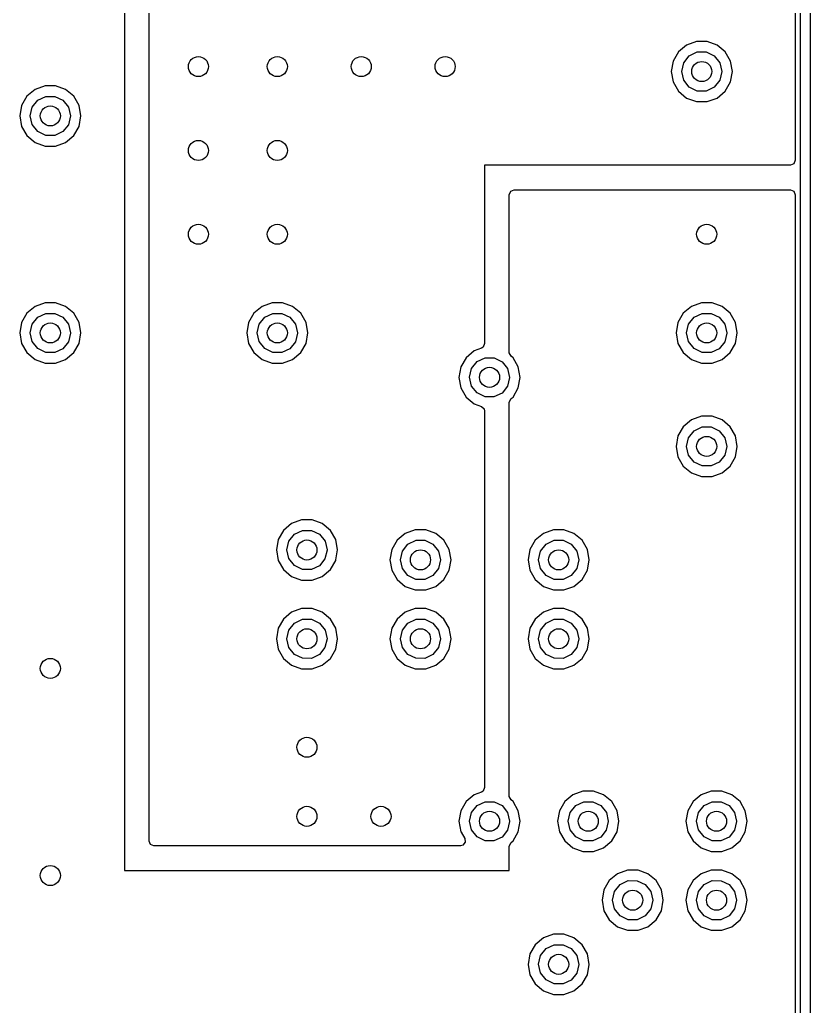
# Model space of a CAD drawing. Extents: x 2.01 to 4.77, y -4.11 to -1.35.
# Drawn here: x 4.4583 to 4.7736, y -2.9439 to -2.5502 of the extents above; entities that cross this region are included whole.
import ezdxf

# ---------------------------------------------------------------- set-up
doc = ezdxf.new("R2010")
doc.units = 0
doc.header["$MEASUREMENT"] = 0
doc.layers.add('BLACK', color=7, linetype='CONTINUOUS')

msp = doc.modelspace()

# ---------------------------------------------------------------- linework, layer by layer
at = {"layer": 'BLACK', "linetype": 'CONTINUOUS'}
for p, q in [((4.76965, -3.95082), (4.76965, -1.51381)), ((4.77359, -1.51381), (4.77359, -3.95082)), ((4.76762, -2.27558), (4.76762, -2.60631)), ((4.5, -2.32375), (4.5, -2.88976)), ((4.50984, -2.87796), (4.50984, -2.50158)), ((4.7282, -2.55885), (4.72421, -2.5603)), ((4.73243, -2.55885), (4.7282, -2.55885)), ((4.73642, -2.5603), (4.73243, -2.55885)), ((4.72421, -2.5603), (4.72097, -2.56302)), ((4.73966, -2.56302), (4.73642, -2.5603)), ((4.71885, -2.56669), (4.71811, -2.57087)), ((4.72097, -2.56302), (4.71885, -2.56669)), ((4.72311, -2.56738), (4.72533, -2.56461)), ((4.72533, -2.56461), (4.72854, -2.56306)), ((4.72854, -2.56306), (4.7321, -2.56307)), ((4.7321, -2.56307), (4.73531, -2.56461)), ((4.73531, -2.56461), (4.73752, -2.5674)), ((4.74178, -2.56669), (4.73966, -2.56302)), ((4.74252, -2.57087), (4.74178, -2.56669)), ((4.72231, -2.57085), (4.72311, -2.56738)), ((4.7231, -2.57432), (4.72231, -2.57085)), ((4.73752, -2.5674), (4.73831, -2.57087)), ((4.71811, -2.57087), (4.71885, -2.57504)), ((4.72531, -2.57711), (4.7231, -2.57432)), ((4.73751, -2.57436), (4.73528, -2.57714)), ((4.73831, -2.57089), (4.73751, -2.57436)), ((4.73831, -2.57087), (4.73831, -2.57089)), ((4.74178, -2.57504), (4.74252, -2.57087)), ((4.46437, -2.57801), (4.46112, -2.58074)), ((4.46835, -2.57656), (4.46437, -2.57801)), ((4.47259, -2.57656), (4.46835, -2.57656)), ((4.47658, -2.57801), (4.47259, -2.57656)), ((4.47982, -2.58074), (4.47658, -2.57801)), ((4.71885, -2.57504), (4.72097, -2.57871)), ((4.72097, -2.57871), (4.72421, -2.58144)), ((4.72852, -2.57866), (4.72531, -2.57711)), ((4.73207, -2.57867), (4.72852, -2.57866)), ((4.73528, -2.57714), (4.73207, -2.57867)), ((4.73642, -2.58144), (4.73966, -2.57871)), ((4.73966, -2.57871), (4.74178, -2.57504)), ((4.46112, -2.58074), (4.459, -2.58441)), ((4.46327, -2.5851), (4.46549, -2.58232)), ((4.46549, -2.58232), (4.4687, -2.58078)), ((4.4687, -2.58078), (4.47226, -2.58078)), ((4.47226, -2.58078), (4.47546, -2.58233)), ((4.47546, -2.58233), (4.47768, -2.58511)), ((4.48194, -2.58441), (4.47982, -2.58074)), ((4.72421, -2.58144), (4.7282, -2.58289)), ((4.73243, -2.58289), (4.73642, -2.58144)), ((4.459, -2.58441), (4.45827, -2.58858)), ((4.46247, -2.58857), (4.46327, -2.5851)), ((4.47768, -2.58511), (4.47847, -2.58858)), ((4.48268, -2.58858), (4.48194, -2.58441)), ((4.7282, -2.58289), (4.73243, -2.58289)), ((4.45827, -2.58858), (4.459, -2.59276)), ((4.46326, -2.59204), (4.46247, -2.58857)), ((4.47847, -2.58861), (4.47767, -2.59208)), ((4.47847, -2.58858), (4.47847, -2.58861)), ((4.48194, -2.59276), (4.48268, -2.58858)), ((4.459, -2.59276), (4.46112, -2.59643)), ((4.46547, -2.59483), (4.46326, -2.59204)), ((4.47767, -2.59208), (4.47544, -2.59485)), ((4.47982, -2.59643), (4.48194, -2.59276)), ((4.46112, -2.59643), (4.46437, -2.59915)), ((4.46867, -2.59638), (4.46547, -2.59483)), ((4.47223, -2.59639), (4.46867, -2.59638)), ((4.47544, -2.59485), (4.47223, -2.59639)), ((4.47658, -2.59915), (4.47982, -2.59643)), ((4.46437, -2.59915), (4.46835, -2.6006)), ((4.46835, -2.6006), (4.47259, -2.6006)), ((4.47259, -2.6006), (4.47658, -2.59915)), ((4.76566, -2.60827), (4.6437, -2.60827)), ((4.6437, -2.60827), (4.6437, -2.67947)), ((4.76704, -2.60769), (4.76566, -2.60827)), ((4.76762, -2.60631), (4.76704, -2.60769)), ((4.65354, -2.62007), (4.65412, -2.61868)), ((4.65354, -2.68292), (4.65354, -2.62007)), ((4.65412, -2.61868), (4.6555, -2.61811)), ((4.6555, -2.61811), (4.68277, -2.61811)), ((4.68277, -2.61811), (4.76566, -2.61811)), ((4.76566, -2.61811), (4.76704, -2.61868)), ((4.76704, -2.61868), (4.76762, -2.62007)), ((4.76762, -2.62007), (4.76762, -3.94988)), ((4.46437, -2.66463), (4.46112, -2.66735)), ((4.46835, -2.66318), (4.46437, -2.66463)), ((4.47259, -2.66318), (4.46835, -2.66318)), ((4.47657, -2.66463), (4.47259, -2.66318)), ((4.47982, -2.66735), (4.47657, -2.66463)), ((4.55492, -2.66463), (4.55167, -2.66735)), ((4.5589, -2.66318), (4.55492, -2.66463)), ((4.56314, -2.66318), (4.5589, -2.66318)), ((4.56713, -2.66463), (4.56314, -2.66318)), ((4.57037, -2.66735), (4.56713, -2.66463)), ((4.72618, -2.66463), (4.72293, -2.66735)), ((4.73016, -2.66318), (4.72618, -2.66463)), ((4.7344, -2.66318), (4.73016, -2.66318)), ((4.73839, -2.66463), (4.7344, -2.66318)), ((4.74163, -2.66735), (4.73839, -2.66463)), ((4.46112, -2.66735), (4.459, -2.67102)), ((4.46327, -2.67171), (4.46549, -2.66894)), ((4.46549, -2.66894), (4.4687, -2.6674)), ((4.4687, -2.6674), (4.47226, -2.6674)), ((4.47226, -2.6674), (4.47546, -2.66894)), ((4.47546, -2.66894), (4.47768, -2.67173)), ((4.48194, -2.67102), (4.47982, -2.66735)), ((4.55167, -2.66735), (4.54955, -2.67102)), ((4.55382, -2.67171), (4.55604, -2.66894)), ((4.55604, -2.66894), (4.55925, -2.6674)), ((4.55925, -2.6674), (4.56281, -2.6674)), ((4.56281, -2.6674), (4.56601, -2.66894)), ((4.56601, -2.66894), (4.56823, -2.67173)), ((4.57249, -2.67102), (4.57037, -2.66735)), ((4.72293, -2.66735), (4.72081, -2.67102)), ((4.72508, -2.67171), (4.7273, -2.66894)), ((4.7273, -2.66894), (4.73051, -2.6674)), ((4.73051, -2.6674), (4.73407, -2.6674)), ((4.73407, -2.6674), (4.73727, -2.66894)), ((4.73727, -2.66894), (4.73949, -2.67173)), ((4.74375, -2.67102), (4.74163, -2.66735)), ((4.459, -2.67102), (4.45827, -2.6752)), ((4.46247, -2.67518), (4.46327, -2.67171)), ((4.47768, -2.67173), (4.47847, -2.6752)), ((4.48268, -2.6752), (4.48194, -2.67102)), ((4.54955, -2.67102), (4.54882, -2.6752)), ((4.55302, -2.67518), (4.55382, -2.67171)), ((4.56823, -2.67173), (4.56902, -2.6752)), ((4.57323, -2.6752), (4.57249, -2.67102)), ((4.72081, -2.67102), (4.72008, -2.6752)), ((4.72428, -2.67518), (4.72508, -2.67171)), ((4.73949, -2.67173), (4.74028, -2.6752)), ((4.74449, -2.6752), (4.74375, -2.67102)), ((4.45827, -2.6752), (4.459, -2.67937)), ((4.46326, -2.67865), (4.46247, -2.67518)), ((4.47847, -2.67522), (4.47767, -2.67869)), ((4.47847, -2.6752), (4.47847, -2.67522)), ((4.48194, -2.67937), (4.48268, -2.6752)), ((4.54882, -2.6752), (4.54955, -2.67937)), ((4.55381, -2.67865), (4.55302, -2.67518)), ((4.56902, -2.67522), (4.56822, -2.67869)), ((4.56902, -2.6752), (4.56902, -2.67522)), ((4.57249, -2.67937), (4.57323, -2.6752)), ((4.72008, -2.6752), (4.72081, -2.67937)), ((4.72507, -2.67865), (4.72428, -2.67518)), ((4.74028, -2.67522), (4.73948, -2.67869)), ((4.74028, -2.6752), (4.74028, -2.67522)), ((4.74375, -2.67937), (4.74449, -2.6752)), ((4.459, -2.67937), (4.46112, -2.68304)), ((4.46547, -2.68144), (4.46326, -2.67865)), ((4.47767, -2.67869), (4.47544, -2.68147)), ((4.47982, -2.68304), (4.48194, -2.67937)), ((4.54955, -2.67937), (4.55167, -2.68304)), ((4.55602, -2.68144), (4.55381, -2.67865)), ((4.56822, -2.67869), (4.56599, -2.68147)), ((4.57037, -2.68304), (4.57249, -2.67937)), ((4.64313, -2.68085), (4.64241, -2.68131)), ((4.6437, -2.67947), (4.64313, -2.68085)), ((4.72081, -2.67937), (4.72293, -2.68304)), ((4.72728, -2.68144), (4.72507, -2.67865)), ((4.73948, -2.67869), (4.73725, -2.68147)), ((4.74163, -2.68304), (4.74375, -2.67937)), ((4.46112, -2.68304), (4.46437, -2.68577)), ((4.46867, -2.68299), (4.46547, -2.68144)), ((4.47223, -2.683), (4.46867, -2.68299)), ((4.47544, -2.68147), (4.47223, -2.683)), ((4.47657, -2.68577), (4.47982, -2.68304)), ((4.55167, -2.68304), (4.55492, -2.68577)), ((4.55922, -2.68299), (4.55602, -2.68144)), ((4.56278, -2.683), (4.55922, -2.68299)), ((4.56599, -2.68147), (4.56278, -2.683)), ((4.56713, -2.68577), (4.57037, -2.68304)), ((4.63957, -2.68234), (4.63632, -2.68507)), ((4.64241, -2.68131), (4.63957, -2.68234)), ((4.65355, -2.68309), (4.65354, -2.68292)), ((4.65424, -2.68442), (4.65355, -2.68309)), ((4.65502, -2.68507), (4.65424, -2.68442)), ((4.72293, -2.68304), (4.72618, -2.68577)), ((4.73048, -2.68299), (4.72728, -2.68144)), ((4.73404, -2.683), (4.73048, -2.68299)), ((4.73725, -2.68147), (4.73404, -2.683)), ((4.73839, -2.68577), (4.74163, -2.68304)), ((4.46437, -2.68577), (4.46835, -2.68722)), ((4.46835, -2.68722), (4.47259, -2.68722)), ((4.47259, -2.68722), (4.47657, -2.68577)), ((4.55492, -2.68577), (4.5589, -2.68722)), ((4.5589, -2.68722), (4.56314, -2.68722)), ((4.56314, -2.68722), (4.56713, -2.68577)), ((4.6342, -2.68874), (4.63346, -2.69291)), ((4.63632, -2.68507), (4.6342, -2.68874)), ((4.63847, -2.68943), (4.64069, -2.68665)), ((4.64069, -2.68665), (4.6439, -2.68511)), ((4.6439, -2.68511), (4.64746, -2.68512)), ((4.64746, -2.68512), (4.65066, -2.68666)), ((4.65066, -2.68666), (4.65288, -2.68944)), ((4.65714, -2.68874), (4.65502, -2.68507)), ((4.65787, -2.69291), (4.65714, -2.68874)), ((4.72618, -2.68577), (4.73016, -2.68722)), ((4.73016, -2.68722), (4.7344, -2.68722)), ((4.7344, -2.68722), (4.73839, -2.68577)), ((4.63767, -2.6929), (4.63847, -2.68943)), ((4.63845, -2.69637), (4.63767, -2.6929)), ((4.65288, -2.68944), (4.65367, -2.69291)), ((4.63346, -2.69291), (4.6342, -2.69709)), ((4.64067, -2.69916), (4.63845, -2.69637)), ((4.65287, -2.69641), (4.65064, -2.69918)), ((4.65367, -2.69294), (4.65287, -2.69641)), ((4.65367, -2.69291), (4.65367, -2.69294)), ((4.65714, -2.69709), (4.65787, -2.69291)), ((4.6342, -2.69709), (4.63632, -2.70076)), ((4.63632, -2.70076), (4.63957, -2.70348)), ((4.64387, -2.70071), (4.64067, -2.69916)), ((4.64743, -2.70072), (4.64387, -2.70071)), ((4.65064, -2.69918), (4.64743, -2.70072)), ((4.65424, -2.70141), (4.65502, -2.70076)), ((4.65502, -2.70076), (4.65714, -2.69709)), ((4.63957, -2.70348), (4.64241, -2.70452)), ((4.64241, -2.70452), (4.64352, -2.70553)), ((4.65354, -2.70291), (4.65412, -2.70152)), ((4.65354, -2.86008), (4.65354, -2.70291)), ((4.65412, -2.70152), (4.65424, -2.70141)), ((4.64352, -2.70553), (4.6437, -2.70636)), ((4.6437, -2.70636), (4.6437, -2.85663)), ((4.73016, -2.70845), (4.72618, -2.7099)), ((4.7344, -2.70845), (4.73016, -2.70845)), ((4.73839, -2.7099), (4.7344, -2.70845)), ((4.72618, -2.7099), (4.72293, -2.71263)), ((4.74163, -2.71263), (4.73839, -2.7099)), ((4.72081, -2.7163), (4.72008, -2.72047)), ((4.72293, -2.71263), (4.72081, -2.7163)), ((4.72508, -2.71699), (4.7273, -2.71421)), ((4.7273, -2.71421), (4.73051, -2.71267)), ((4.73051, -2.71267), (4.73407, -2.71267)), ((4.73407, -2.71267), (4.73727, -2.71422)), ((4.73727, -2.71422), (4.73949, -2.717)), ((4.74375, -2.7163), (4.74163, -2.71263)), ((4.74449, -2.72047), (4.74375, -2.7163)), ((4.72428, -2.72046), (4.72508, -2.71699)), ((4.72507, -2.72393), (4.72428, -2.72046)), ((4.73949, -2.717), (4.74028, -2.72047)), ((4.72008, -2.72047), (4.72081, -2.72465)), ((4.72728, -2.72672), (4.72507, -2.72393)), ((4.73948, -2.72397), (4.73725, -2.72674)), ((4.74028, -2.7205), (4.73948, -2.72397)), ((4.74028, -2.72047), (4.74028, -2.7205)), ((4.74375, -2.72465), (4.74449, -2.72047)), ((4.72081, -2.72465), (4.72293, -2.72832)), ((4.72293, -2.72832), (4.72618, -2.73104)), ((4.73048, -2.72827), (4.72728, -2.72672)), ((4.73404, -2.72828), (4.73048, -2.72827)), ((4.73725, -2.72674), (4.73404, -2.72828)), ((4.73839, -2.73104), (4.74163, -2.72832)), ((4.74163, -2.72832), (4.74375, -2.72465)), ((4.72618, -2.73104), (4.73016, -2.73249)), ((4.7344, -2.73249), (4.73839, -2.73104)), ((4.73016, -2.73249), (4.7344, -2.73249)), ((4.56673, -2.75124), (4.56349, -2.75397)), ((4.57072, -2.74979), (4.56673, -2.75124)), ((4.57495, -2.74979), (4.57072, -2.74979)), ((4.57894, -2.75124), (4.57495, -2.74979)), ((4.58218, -2.75397), (4.57894, -2.75124)), ((4.56349, -2.75397), (4.56137, -2.75764)), ((4.56563, -2.75833), (4.56785, -2.75555)), ((4.56785, -2.75555), (4.57106, -2.75401)), ((4.57106, -2.75401), (4.57462, -2.75401)), ((4.57462, -2.75401), (4.57783, -2.75556)), ((4.57783, -2.75556), (4.58004, -2.75834)), ((4.5843, -2.75764), (4.58218, -2.75397)), ((4.61201, -2.75518), (4.60876, -2.7579)), ((4.61599, -2.75373), (4.61201, -2.75518)), ((4.62023, -2.75373), (4.61599, -2.75373)), ((4.62421, -2.75518), (4.62023, -2.75373)), ((4.62746, -2.7579), (4.62421, -2.75518)), ((4.66713, -2.75518), (4.66388, -2.7579)), ((4.67111, -2.75373), (4.66713, -2.75518)), ((4.67535, -2.75373), (4.67111, -2.75373)), ((4.67933, -2.75518), (4.67535, -2.75373)), ((4.68258, -2.7579), (4.67933, -2.75518)), ((4.56137, -2.75764), (4.56063, -2.76181)), ((4.56483, -2.7618), (4.56563, -2.75833)), ((4.58004, -2.75834), (4.58083, -2.76181)), ((4.58504, -2.76181), (4.5843, -2.75764)), ((4.60876, -2.7579), (4.60664, -2.76157)), ((4.61091, -2.76227), (4.61313, -2.75949)), ((4.61313, -2.75949), (4.61634, -2.75795)), ((4.61634, -2.75795), (4.6199, -2.75795)), ((4.6199, -2.75795), (4.6231, -2.7595)), ((4.6231, -2.7595), (4.62532, -2.76228)), ((4.62958, -2.76157), (4.62746, -2.7579)), ((4.66388, -2.7579), (4.66176, -2.76157)), ((4.66603, -2.76227), (4.66825, -2.75949)), ((4.66825, -2.75949), (4.67146, -2.75795)), ((4.67146, -2.75795), (4.67501, -2.75795)), ((4.67501, -2.75795), (4.67822, -2.7595)), ((4.67822, -2.7595), (4.68044, -2.76228)), ((4.6847, -2.76157), (4.68258, -2.7579)), ((4.56063, -2.76181), (4.56137, -2.76599)), ((4.56562, -2.76527), (4.56483, -2.7618)), ((4.58083, -2.76184), (4.58003, -2.76531)), ((4.58083, -2.76181), (4.58083, -2.76184)), ((4.58435, -2.76575), (4.58504, -2.76181)), ((4.60664, -2.76157), (4.60591, -2.76575)), ((4.61011, -2.76573), (4.61091, -2.76227)), ((4.62532, -2.76228), (4.62611, -2.76575)), ((4.63032, -2.76575), (4.62958, -2.76157)), ((4.66176, -2.76157), (4.66102, -2.76575)), ((4.66523, -2.76573), (4.66603, -2.76227)), ((4.68044, -2.76228), (4.68123, -2.76575)), ((4.68543, -2.76575), (4.6847, -2.76157)), ((4.56137, -2.76599), (4.56349, -2.76966)), ((4.56783, -2.76805), (4.56562, -2.76527)), ((4.58003, -2.76531), (4.5778, -2.76808)), ((4.58218, -2.76966), (4.5843, -2.76599)), ((4.5843, -2.76599), (4.58435, -2.76575)), ((4.60591, -2.76575), (4.60664, -2.76992)), ((4.6109, -2.7692), (4.61011, -2.76573)), ((4.62611, -2.76578), (4.62531, -2.76924)), ((4.62611, -2.76575), (4.62611, -2.76578)), ((4.62958, -2.76992), (4.63032, -2.76575)), ((4.66102, -2.76575), (4.66176, -2.76992)), ((4.66601, -2.7692), (4.66523, -2.76573)), ((4.68123, -2.76578), (4.68042, -2.76924)), ((4.68123, -2.76575), (4.68123, -2.76578)), ((4.6847, -2.76992), (4.68543, -2.76575)), ((4.56349, -2.76966), (4.56673, -2.77238)), ((4.57104, -2.76961), (4.56783, -2.76805)), ((4.57459, -2.76962), (4.57104, -2.76961)), ((4.5778, -2.76808), (4.57459, -2.76962)), ((4.57894, -2.77238), (4.58218, -2.76966)), ((4.60664, -2.76992), (4.60876, -2.77359)), ((4.61311, -2.77199), (4.6109, -2.7692)), ((4.62531, -2.76924), (4.62308, -2.77202)), ((4.62746, -2.77359), (4.62958, -2.76992)), ((4.66176, -2.76992), (4.66388, -2.77359)), ((4.66823, -2.77199), (4.66601, -2.7692)), ((4.68042, -2.76924), (4.6782, -2.77202)), ((4.68258, -2.77359), (4.6847, -2.76992)), ((4.56673, -2.77238), (4.57072, -2.77383)), ((4.57072, -2.77383), (4.57495, -2.77383)), ((4.57495, -2.77383), (4.57894, -2.77238)), ((4.60876, -2.77359), (4.61201, -2.77632)), ((4.61631, -2.77354), (4.61311, -2.77199)), ((4.61987, -2.77355), (4.61631, -2.77354)), ((4.62308, -2.77202), (4.61987, -2.77355)), ((4.62421, -2.77632), (4.62746, -2.77359)), ((4.66388, -2.77359), (4.66713, -2.77632)), ((4.67143, -2.77354), (4.66823, -2.77199)), ((4.67499, -2.77355), (4.67143, -2.77354)), ((4.6782, -2.77202), (4.67499, -2.77355)), ((4.67933, -2.77632), (4.68258, -2.77359)), ((4.61201, -2.77632), (4.61599, -2.77777)), ((4.61599, -2.77777), (4.62023, -2.77777)), ((4.62023, -2.77777), (4.62421, -2.77632)), ((4.66713, -2.77632), (4.67111, -2.77777)), ((4.67111, -2.77777), (4.67535, -2.77777)), ((4.67535, -2.77777), (4.67933, -2.77632)), ((4.56673, -2.78667), (4.56349, -2.7894)), ((4.57072, -2.78522), (4.56673, -2.78667)), ((4.57495, -2.78522), (4.57072, -2.78522)), ((4.57894, -2.78667), (4.57495, -2.78522)), ((4.58218, -2.7894), (4.57894, -2.78667)), ((4.61201, -2.78667), (4.60876, -2.7894)), ((4.61599, -2.78522), (4.61201, -2.78667)), ((4.62023, -2.78522), (4.61599, -2.78522)), ((4.62421, -2.78667), (4.62023, -2.78522)), ((4.62746, -2.7894), (4.62421, -2.78667)), ((4.66713, -2.78667), (4.66388, -2.7894)), ((4.67111, -2.78522), (4.66713, -2.78667)), ((4.67535, -2.78522), (4.67111, -2.78522)), ((4.67933, -2.78667), (4.67535, -2.78522)), ((4.68258, -2.7894), (4.67933, -2.78667)), ((4.56349, -2.7894), (4.56137, -2.79307)), ((4.56563, -2.79376), (4.56785, -2.79098)), ((4.56785, -2.79098), (4.57106, -2.78944)), ((4.57106, -2.78944), (4.57462, -2.78945)), ((4.57462, -2.78945), (4.57783, -2.79099)), ((4.57783, -2.79099), (4.58004, -2.79377)), ((4.5843, -2.79307), (4.58218, -2.7894)), ((4.60876, -2.7894), (4.60664, -2.79307)), ((4.61091, -2.79376), (4.61313, -2.79098)), ((4.61313, -2.79098), (4.61634, -2.78944)), ((4.61634, -2.78944), (4.6199, -2.78945)), ((4.6199, -2.78945), (4.6231, -2.79099)), ((4.6231, -2.79099), (4.62532, -2.79377)), ((4.62958, -2.79307), (4.62746, -2.7894)), ((4.66388, -2.7894), (4.66176, -2.79307)), ((4.66603, -2.79376), (4.66825, -2.79098)), ((4.66825, -2.79098), (4.67146, -2.78944)), ((4.67146, -2.78944), (4.67501, -2.78945)), ((4.67501, -2.78945), (4.67822, -2.79099)), ((4.67822, -2.79099), (4.68044, -2.79377)), ((4.6847, -2.79307), (4.68258, -2.7894)), ((4.56137, -2.79307), (4.56063, -2.79724)), ((4.56483, -2.79723), (4.56563, -2.79376)), ((4.58004, -2.79377), (4.58083, -2.79724)), ((4.58504, -2.79724), (4.5843, -2.79307)), ((4.60664, -2.79307), (4.60591, -2.79724)), ((4.61011, -2.79723), (4.61091, -2.79376)), ((4.62532, -2.79377), (4.62611, -2.79724)), ((4.63032, -2.79724), (4.62958, -2.79307)), ((4.66176, -2.79307), (4.66102, -2.79724)), ((4.66523, -2.79723), (4.66603, -2.79376)), ((4.68044, -2.79377), (4.68123, -2.79724)), ((4.68543, -2.79724), (4.6847, -2.79307)), ((4.56063, -2.79724), (4.56137, -2.80142)), ((4.56562, -2.8007), (4.56483, -2.79723)), ((4.58083, -2.79727), (4.58003, -2.80074)), ((4.58083, -2.79724), (4.58083, -2.79727)), ((4.5843, -2.80142), (4.58504, -2.79724)), ((4.60591, -2.79724), (4.60664, -2.80142)), ((4.6109, -2.8007), (4.61011, -2.79723)), ((4.62611, -2.79727), (4.62531, -2.80074)), ((4.62611, -2.79724), (4.62611, -2.79727)), ((4.62958, -2.80142), (4.63032, -2.79724)), ((4.66102, -2.79724), (4.66176, -2.80142)), ((4.66601, -2.8007), (4.66523, -2.79723)), ((4.68123, -2.79727), (4.68042, -2.80074)), ((4.68123, -2.79724), (4.68123, -2.79727)), ((4.6847, -2.80142), (4.68543, -2.79724)), ((4.56137, -2.80142), (4.56349, -2.80509)), ((4.56783, -2.80349), (4.56562, -2.8007)), ((4.58003, -2.80074), (4.5778, -2.80351)), ((4.58218, -2.80509), (4.5843, -2.80142)), ((4.60664, -2.80142), (4.60876, -2.80509)), ((4.61311, -2.80349), (4.6109, -2.8007)), ((4.62531, -2.80074), (4.62308, -2.80351)), ((4.62746, -2.80509), (4.62958, -2.80142)), ((4.66176, -2.80142), (4.66388, -2.80509)), ((4.66823, -2.80349), (4.66601, -2.8007)), ((4.68042, -2.80074), (4.6782, -2.80351)), ((4.68258, -2.80509), (4.6847, -2.80142)), ((4.56349, -2.80509), (4.56673, -2.80781)), ((4.57104, -2.80504), (4.56783, -2.80349)), ((4.57459, -2.80505), (4.57104, -2.80504)), ((4.5778, -2.80351), (4.57459, -2.80505)), ((4.57894, -2.80781), (4.58218, -2.80509)), ((4.60876, -2.80509), (4.61201, -2.80781)), ((4.61631, -2.80504), (4.61311, -2.80349)), ((4.61987, -2.80505), (4.61631, -2.80504)), ((4.62308, -2.80351), (4.61987, -2.80505)), ((4.62421, -2.80781), (4.62746, -2.80509)), ((4.66388, -2.80509), (4.66713, -2.80781)), ((4.67143, -2.80504), (4.66823, -2.80349)), ((4.67499, -2.80505), (4.67143, -2.80504)), ((4.6782, -2.80351), (4.67499, -2.80505)), ((4.67933, -2.80781), (4.68258, -2.80509)), ((4.56673, -2.80781), (4.57072, -2.80926)), ((4.57072, -2.80926), (4.57495, -2.80926)), ((4.57495, -2.80926), (4.57894, -2.80781)), ((4.61201, -2.80781), (4.61599, -2.80926)), ((4.61599, -2.80926), (4.62023, -2.80926)), ((4.62023, -2.80926), (4.62421, -2.80781)), ((4.66713, -2.80781), (4.67111, -2.80926)), ((4.67111, -2.80926), (4.67535, -2.80926)), ((4.67535, -2.80926), (4.67933, -2.80781)), ((4.64313, -2.85802), (4.64241, -2.85847)), ((4.6437, -2.85663), (4.64313, -2.85802)), ((4.68292, -2.85806), (4.67894, -2.85951)), ((4.68716, -2.85806), (4.68292, -2.85806)), ((4.69114, -2.85951), (4.68716, -2.85806)), ((4.7341, -2.85806), (4.73012, -2.85951)), ((4.73834, -2.85806), (4.7341, -2.85806)), ((4.74232, -2.85951), (4.73834, -2.85806)), ((4.63957, -2.85951), (4.63632, -2.86223)), ((4.64241, -2.85847), (4.63957, -2.85951)), ((4.65355, -2.86025), (4.65354, -2.86008)), ((4.65424, -2.86158), (4.65355, -2.86025)), ((4.65502, -2.86223), (4.65424, -2.86158)), ((4.67894, -2.85951), (4.67569, -2.86223)), ((4.69439, -2.86223), (4.69114, -2.85951)), ((4.73012, -2.85951), (4.72687, -2.86223)), ((4.74557, -2.86223), (4.74232, -2.85951)), ((4.6342, -2.8659), (4.63346, -2.87008)), ((4.63632, -2.86223), (4.6342, -2.8659)), ((4.63847, -2.8666), (4.64069, -2.86382)), ((4.64069, -2.86382), (4.6439, -2.86228)), ((4.6439, -2.86228), (4.64746, -2.86228)), ((4.64746, -2.86228), (4.65066, -2.86383)), ((4.65066, -2.86383), (4.65288, -2.86661)), ((4.65714, -2.8659), (4.65502, -2.86223)), ((4.65787, -2.87008), (4.65714, -2.8659)), ((4.67357, -2.8659), (4.67283, -2.87008)), ((4.67569, -2.86223), (4.67357, -2.8659)), ((4.67784, -2.8666), (4.68006, -2.86382)), ((4.68006, -2.86382), (4.68327, -2.86228)), ((4.68327, -2.86228), (4.68683, -2.86228)), ((4.68683, -2.86228), (4.69003, -2.86383)), ((4.69003, -2.86383), (4.69225, -2.86661)), ((4.69651, -2.8659), (4.69439, -2.86223)), ((4.69724, -2.87008), (4.69651, -2.8659)), ((4.72475, -2.8659), (4.72402, -2.87008)), ((4.72687, -2.86223), (4.72475, -2.8659)), ((4.72902, -2.8666), (4.73124, -2.86382)), ((4.73124, -2.86382), (4.73445, -2.86228)), ((4.73445, -2.86228), (4.73801, -2.86228)), ((4.73801, -2.86228), (4.74121, -2.86383)), ((4.74121, -2.86383), (4.74343, -2.86661)), ((4.74769, -2.8659), (4.74557, -2.86223)), ((4.74843, -2.87008), (4.74769, -2.8659)), ((4.63767, -2.87006), (4.63847, -2.8666)), ((4.63845, -2.87354), (4.63767, -2.87006)), ((4.65288, -2.86661), (4.65367, -2.87008)), ((4.67704, -2.87006), (4.67784, -2.8666)), ((4.67782, -2.87354), (4.67704, -2.87006)), ((4.69225, -2.86661), (4.69304, -2.87008)), ((4.72822, -2.87006), (4.72902, -2.8666)), ((4.72901, -2.87354), (4.72822, -2.87006)), ((4.74343, -2.86661), (4.74422, -2.87008)), ((4.63346, -2.87008), (4.6342, -2.87425)), ((4.64067, -2.87632), (4.63845, -2.87354)), ((4.65287, -2.87357), (4.65064, -2.87635)), ((4.65367, -2.87011), (4.65287, -2.87357)), ((4.65367, -2.87008), (4.65367, -2.87011)), ((4.65714, -2.87425), (4.65787, -2.87008)), ((4.67283, -2.87008), (4.67357, -2.87425)), ((4.68004, -2.87632), (4.67782, -2.87354)), ((4.69224, -2.87357), (4.69001, -2.87635)), ((4.69304, -2.87011), (4.69224, -2.87357)), ((4.69304, -2.87008), (4.69304, -2.87011)), ((4.69651, -2.87425), (4.69724, -2.87008)), ((4.72402, -2.87008), (4.72475, -2.87425)), ((4.73122, -2.87632), (4.72901, -2.87354)), ((4.74342, -2.87357), (4.74119, -2.87635)), ((4.74422, -2.87011), (4.74342, -2.87357)), ((4.74422, -2.87008), (4.74422, -2.87011)), ((4.74769, -2.87425), (4.74843, -2.87008)), ((4.6342, -2.87425), (4.63429, -2.8744)), ((4.63429, -2.8744), (4.63577, -2.87698)), ((4.63577, -2.87698), (4.63597, -2.87847)), ((4.64387, -2.87787), (4.64067, -2.87632)), ((4.64743, -2.87788), (4.64387, -2.87787)), ((4.65064, -2.87635), (4.64743, -2.87788)), ((4.65424, -2.87857), (4.65502, -2.87792)), ((4.65502, -2.87792), (4.65714, -2.87425)), ((4.67357, -2.87425), (4.67569, -2.87792)), ((4.67569, -2.87792), (4.67894, -2.88065)), ((4.68324, -2.87787), (4.68004, -2.87632)), ((4.6868, -2.87788), (4.68324, -2.87787)), ((4.69001, -2.87635), (4.6868, -2.87788)), ((4.69114, -2.88065), (4.69439, -2.87792)), ((4.69439, -2.87792), (4.69651, -2.87425)), ((4.72475, -2.87425), (4.72687, -2.87792)), ((4.72687, -2.87792), (4.73012, -2.88065)), ((4.73442, -2.87787), (4.73122, -2.87632)), ((4.73798, -2.87788), (4.73442, -2.87787)), ((4.74119, -2.87635), (4.73798, -2.87788)), ((4.74232, -2.88065), (4.74557, -2.87792)), ((4.74557, -2.87792), (4.74769, -2.87425)), ((4.51042, -2.87935), (4.50984, -2.87796)), ((4.5118, -2.87992), (4.51042, -2.87935)), ((4.63408, -2.87992), (4.5118, -2.87992)), ((4.63506, -2.87966), (4.63408, -2.87992)), ((4.63597, -2.87847), (4.63506, -2.87966)), ((4.65354, -2.88008), (4.65412, -2.87869)), ((4.65354, -2.88976), (4.65354, -2.88008)), ((4.65412, -2.87869), (4.65424, -2.87857)), ((4.67894, -2.88065), (4.68292, -2.8821)), ((4.68716, -2.8821), (4.69114, -2.88065)), ((4.73012, -2.88065), (4.7341, -2.8821)), ((4.73834, -2.8821), (4.74232, -2.88065)), ((4.68292, -2.8821), (4.68716, -2.8821)), ((4.7341, -2.8821), (4.73834, -2.8821)), ((4.70064, -2.88956), (4.69665, -2.891)), ((4.70488, -2.88956), (4.70064, -2.88956)), ((4.70886, -2.891), (4.70488, -2.88956)), ((4.7341, -2.88956), (4.73012, -2.891)), ((4.73834, -2.88956), (4.7341, -2.88956)), ((4.74232, -2.891), (4.73834, -2.88956)), ((4.5, -2.88976), (4.65354, -2.88976)), ((4.69665, -2.891), (4.69341, -2.89373)), ((4.71211, -2.89373), (4.70886, -2.891)), ((4.73012, -2.891), (4.72687, -2.89373)), ((4.74557, -2.89373), (4.74232, -2.891)), ((4.69129, -2.8974), (4.69055, -2.90157)), ((4.69341, -2.89373), (4.69129, -2.8974)), ((4.69555, -2.89809), (4.69778, -2.89531)), ((4.69778, -2.89531), (4.70098, -2.89377)), ((4.70098, -2.89377), (4.70454, -2.89378)), ((4.70454, -2.89378), (4.70775, -2.89532)), ((4.70775, -2.89532), (4.70996, -2.89811)), ((4.71422, -2.8974), (4.71211, -2.89373)), ((4.71496, -2.90157), (4.71422, -2.8974)), ((4.72475, -2.8974), (4.72402, -2.90157)), ((4.72687, -2.89373), (4.72475, -2.8974)), ((4.72902, -2.89809), (4.73124, -2.89531)), ((4.73124, -2.89531), (4.73445, -2.89377)), ((4.73445, -2.89377), (4.73801, -2.89378)), ((4.73801, -2.89378), (4.74121, -2.89532)), ((4.74121, -2.89532), (4.74343, -2.89811)), ((4.74769, -2.8974), (4.74557, -2.89373)), ((4.74843, -2.90157), (4.74769, -2.8974)), ((4.69476, -2.90156), (4.69555, -2.89809)), ((4.69554, -2.90503), (4.69476, -2.90156)), ((4.70996, -2.89811), (4.71076, -2.90157)), ((4.72822, -2.90156), (4.72902, -2.89809)), ((4.72901, -2.90503), (4.72822, -2.90156)), ((4.74343, -2.89811), (4.74422, -2.90157)), ((4.69055, -2.90157), (4.69129, -2.90575)), ((4.69775, -2.90782), (4.69554, -2.90503)), ((4.70995, -2.90507), (4.70773, -2.90784)), ((4.71076, -2.9016), (4.70995, -2.90507)), ((4.71076, -2.90157), (4.71076, -2.9016)), ((4.71422, -2.90575), (4.71496, -2.90157)), ((4.72402, -2.90157), (4.72475, -2.90575)), ((4.73122, -2.90782), (4.72901, -2.90503)), ((4.74342, -2.90507), (4.74119, -2.90784)), ((4.74422, -2.9016), (4.74342, -2.90507)), ((4.74422, -2.90157), (4.74422, -2.9016)), ((4.74769, -2.90575), (4.74843, -2.90157)), ((4.69129, -2.90575), (4.69341, -2.90942)), ((4.69341, -2.90942), (4.69665, -2.91214)), ((4.70096, -2.90937), (4.69775, -2.90782)), ((4.70451, -2.90938), (4.70096, -2.90937)), ((4.70773, -2.90784), (4.70451, -2.90938)), ((4.70886, -2.91214), (4.71211, -2.90942)), ((4.71211, -2.90942), (4.71422, -2.90575)), ((4.72475, -2.90575), (4.72687, -2.90942)), ((4.72687, -2.90942), (4.73012, -2.91214)), ((4.73442, -2.90937), (4.73122, -2.90782)), ((4.73798, -2.90938), (4.73442, -2.90937)), ((4.74119, -2.90784), (4.73798, -2.90938)), ((4.74232, -2.91214), (4.74557, -2.90942)), ((4.74557, -2.90942), (4.74769, -2.90575)), ((4.69665, -2.91214), (4.70064, -2.91359)), ((4.70488, -2.91359), (4.70886, -2.91214)), ((4.73012, -2.91214), (4.7341, -2.91359)), ((4.73834, -2.91359), (4.74232, -2.91214)), ((4.66713, -2.9166), (4.66388, -2.91932)), ((4.67111, -2.91515), (4.66713, -2.9166)), ((4.67535, -2.91515), (4.67111, -2.91515)), ((4.67933, -2.9166), (4.67535, -2.91515)), ((4.68258, -2.91932), (4.67933, -2.9166)), ((4.70064, -2.91359), (4.70488, -2.91359)), ((4.7341, -2.91359), (4.73834, -2.91359)), ((4.66388, -2.91932), (4.66176, -2.92299)), ((4.66603, -2.92368), (4.66825, -2.9209)), ((4.66825, -2.9209), (4.67146, -2.91936)), ((4.67146, -2.91936), (4.67501, -2.91937)), ((4.67501, -2.91937), (4.67822, -2.92091)), ((4.67822, -2.92091), (4.68044, -2.9237)), ((4.6847, -2.92299), (4.68258, -2.91932)), ((4.66176, -2.92299), (4.66102, -2.92717)), ((4.66523, -2.92715), (4.66603, -2.92368)), ((4.68044, -2.9237), (4.68123, -2.92717)), ((4.68543, -2.92717), (4.6847, -2.92299)), ((4.66102, -2.92717), (4.66176, -2.93134)), ((4.66601, -2.93062), (4.66523, -2.92715)), ((4.68123, -2.92719), (4.68042, -2.93066)), ((4.68123, -2.92717), (4.68123, -2.92719)), ((4.6847, -2.93134), (4.68543, -2.92717)), ((4.66176, -2.93134), (4.66388, -2.93501)), ((4.66823, -2.93341), (4.66601, -2.93062)), ((4.68042, -2.93066), (4.6782, -2.93343)), ((4.68258, -2.93501), (4.6847, -2.93134)), ((4.66388, -2.93501), (4.66713, -2.93774)), ((4.67143, -2.93496), (4.66823, -2.93341)), ((4.67499, -2.93497), (4.67143, -2.93496)), ((4.6782, -2.93343), (4.67499, -2.93497)), ((4.67933, -2.93774), (4.68258, -2.93501)), ((4.66713, -2.93774), (4.67111, -2.93919)), ((4.67111, -2.93919), (4.67535, -2.93919)), ((4.67535, -2.93919), (4.67933, -2.93774))]:
    msp.add_line(p, q, dxfattribs=at)
at = {"layer": 'BLACK'}
for centre in [(4.52953, -2.5689), (4.56102, -2.5689), (4.59449, -2.5689), (4.62795, -2.5689), (4.73031, -2.57087), (4.47047, -2.58858), (4.52953, -2.60236), (4.56102, -2.60236), (4.52953, -2.63583), (4.56102, -2.63583), (4.73228, -2.63583), (4.47047, -2.6752), (4.56102, -2.6752), (4.73228, -2.6752), (4.64567, -2.69291), (4.73228, -2.72047), (4.57283, -2.76181), (4.61811, -2.76575), (4.67323, -2.76575), (4.57283, -2.79724), (4.61811, -2.79724), (4.67323, -2.79724), (4.47047, -2.80906), (4.57283, -2.84055), (4.57283, -2.86811), (4.60236, -2.86811), (4.64567, -2.87008), (4.68504, -2.87008), (4.73622, -2.87008), (4.47047, -2.89173), (4.70276, -2.90157), (4.73622, -2.90157), (4.67323, -2.92717)]:
    msp.add_circle(centre, 0.004, dxfattribs=at)

doc.saveas('drawing.dxf')
